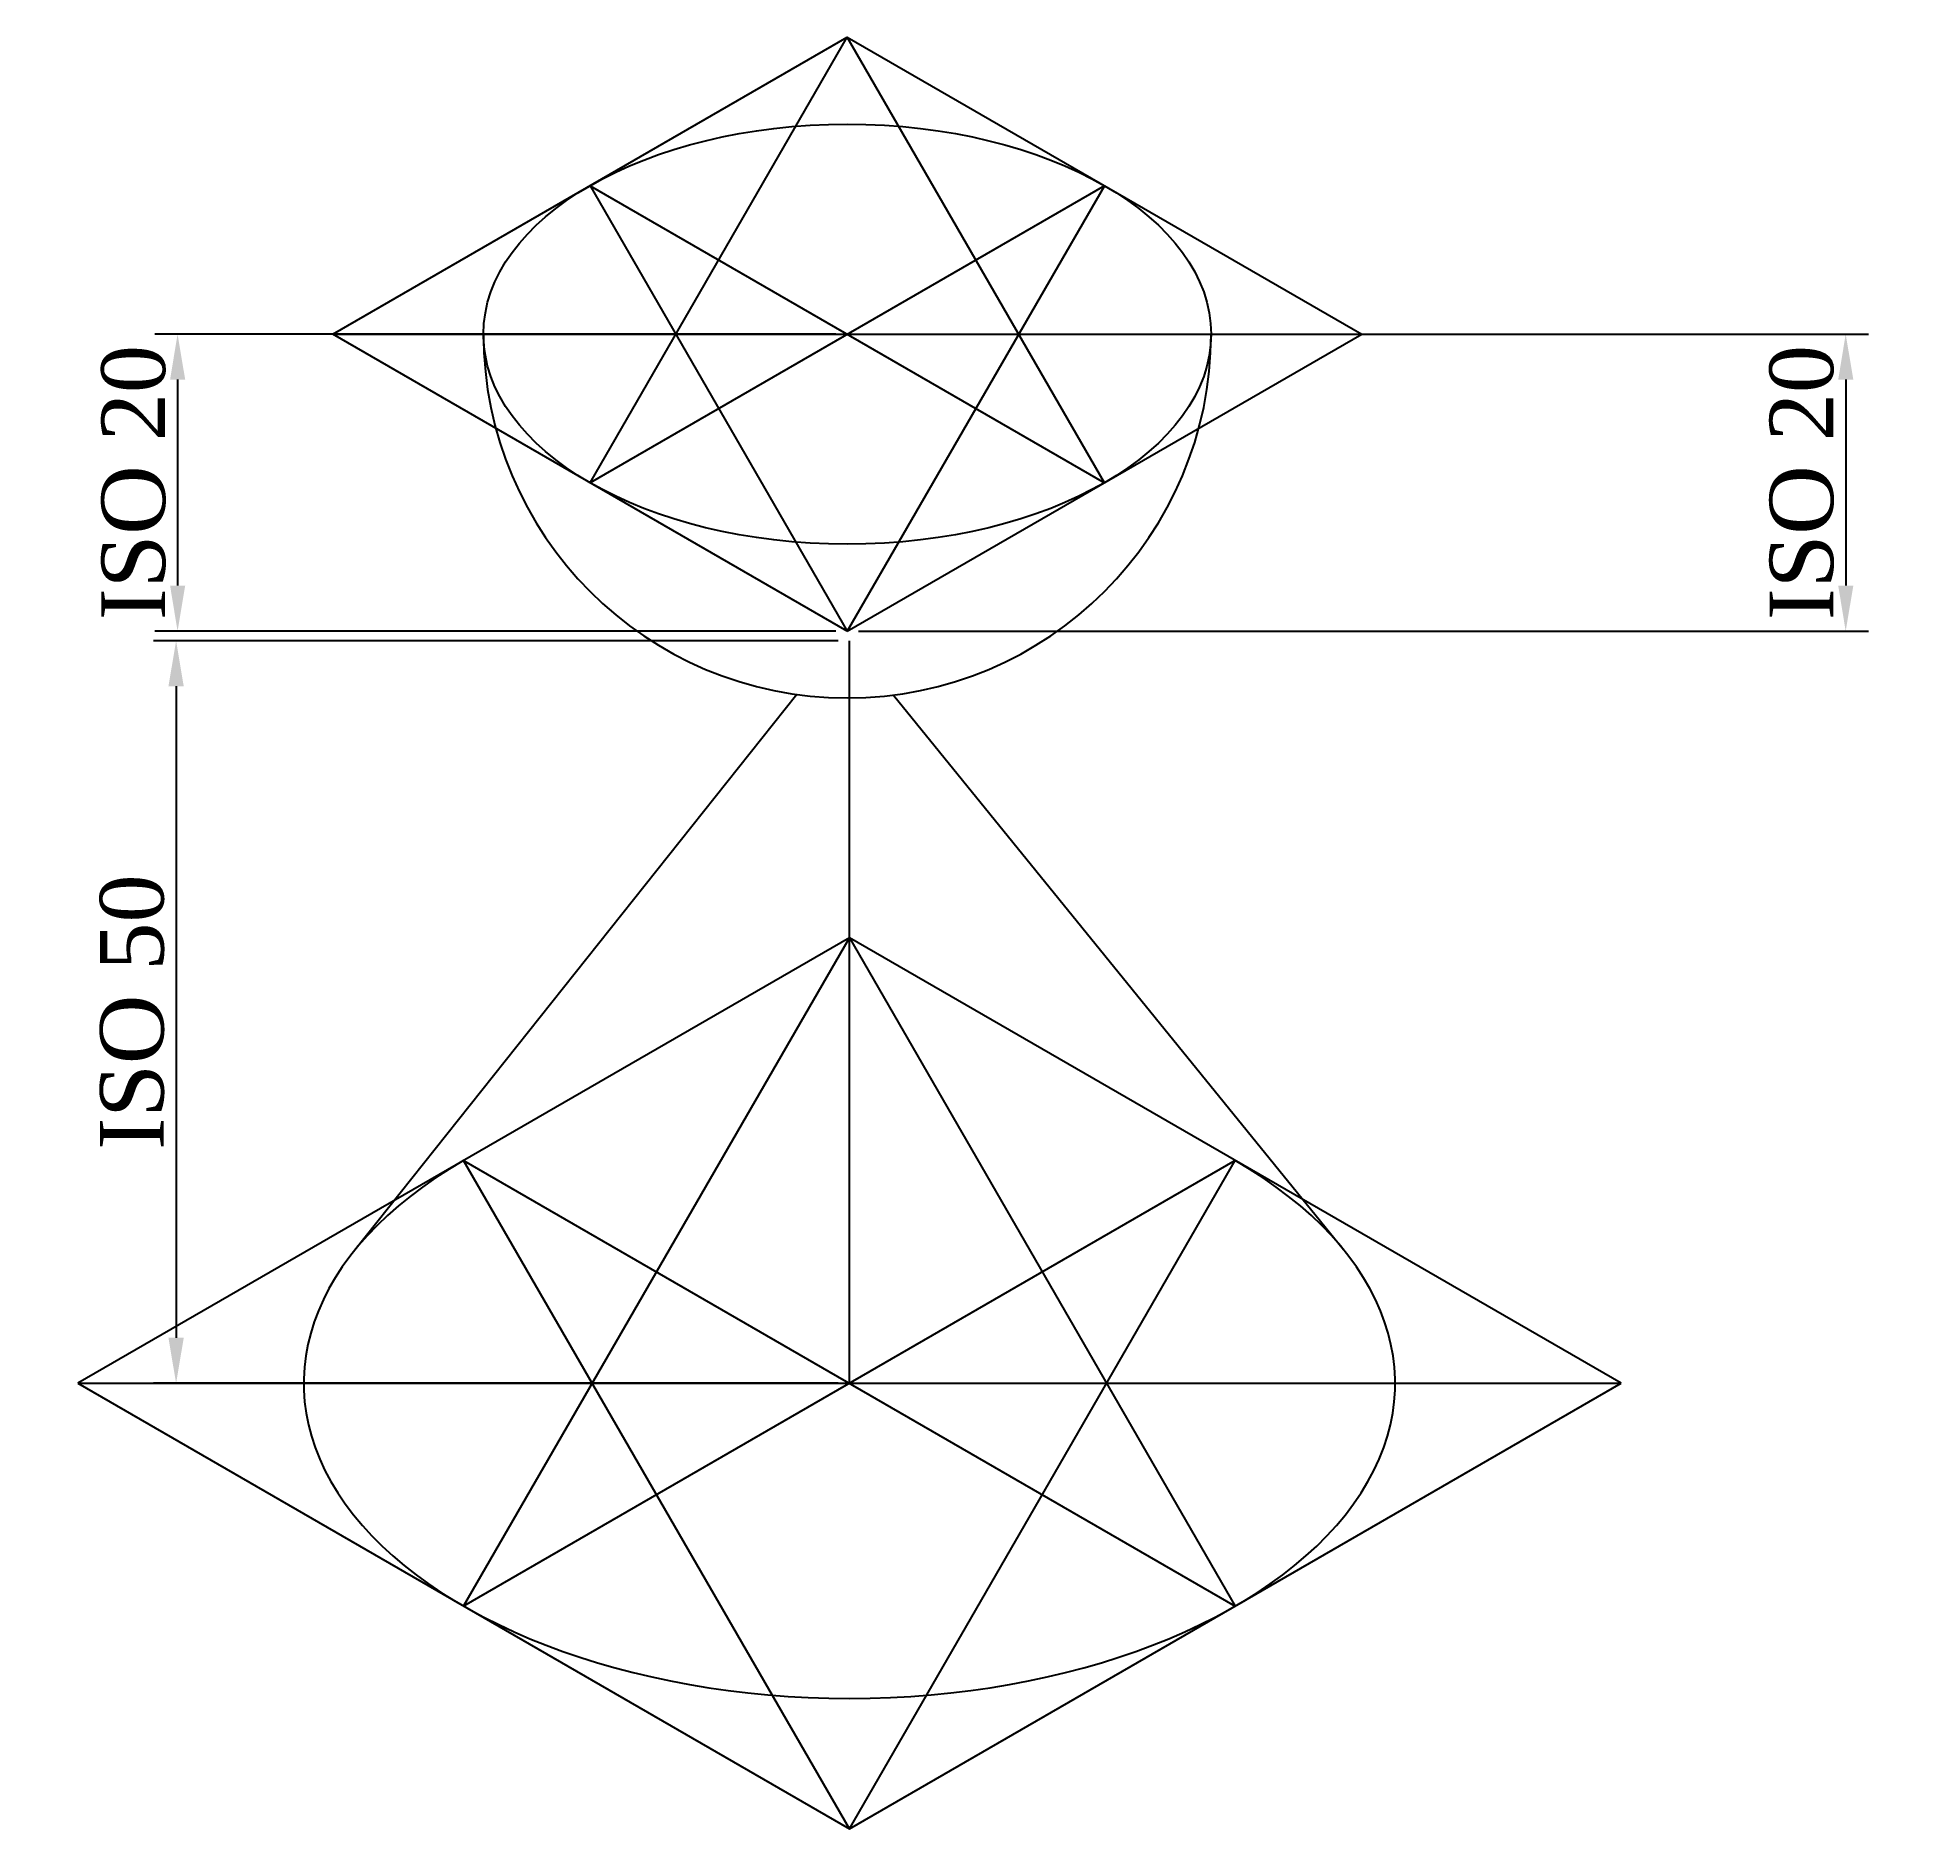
# Paper-space layout 'Layout1' of a CAD drawing. Header units: millimetres. Extents: x 80 to 182, y 50 to 148.
import ezdxf

# ---------------------------------------------------------------- set-up
doc = ezdxf.new("R2010")
doc.units = ezdxf.units.MM
doc.styles.get("Standard").update_dxf_attribs({"font": 'times.ttf', "height": 3.5})
doc.dimstyles.new('ISO-25', dxfattribs={"dimtxt": 3.5, "dimasz": 2.5, "dimexe": 1.25, "dimexo": 0.625, "dimtad": 1, "dimdsep": 46, "dimtxsty": 'Standard', "dimcen": 2.5, "dimadec": 0, "dimazin": 3, "dimtfac": 1, "dimtmove": 0, "dimatfit": 3, "dimfxl": 1, "dimarcsym": 0})

# ---------------------------------------------------------------- blocks, each defined once
blk = doc.blocks.new('*D1')
at = {"color": 0, "lineweight": -2, "transparency": 16777216}
for p, q in [((124.16, 132), (86.74, 132)), ((87.99, 129.5), (87.99, 118.18)), ((124.16, 115.68), (86.74, 115.68))]:
    blk.add_line(p, q, dxfattribs=at)
at = {"color": 0, "transparency": 16777216}
for points in [[(87.58, 129.5), (88.41, 129.5), (87.99, 132)], [(87.58, 118.18), (88.41, 118.18), (87.99, 115.68)]]:
    blk.add_solid(points, dxfattribs=at)
at = {"layer": 'Defpoints', "color": 0, "transparency": 16777216}
for p in [(124.78, 132), (87.99, 115.68), (124.78, 115.68)]:
    blk.add_point(p, dxfattribs=at)
at = {"color": 0, "transparency": 16777216, "insert": (85.58, 123.84), "char_height": 3.5, "attachment_point": 5, "rotation": 90}
blk.add_mtext('ISO 20', dxfattribs=at)
blk = doc.blocks.new('*D2')
at = {"color": 0, "lineweight": -2, "transparency": 16777216}
for p, q in [((125.41, 132), (180.89, 132)), ((179.64, 129.5), (179.64, 118.18)), ((125.41, 115.68), (180.89, 115.68))]:
    blk.add_line(p, q, dxfattribs=at)
at = {"color": 0, "transparency": 16777216}
for points in [[(179.23, 129.5), (180.06, 129.5), (179.64, 132)], [(179.23, 118.18), (180.06, 118.18), (179.64, 115.68)]]:
    blk.add_solid(points, dxfattribs=at)
at = {"layer": 'Defpoints', "color": 0, "transparency": 16777216}
for p in [(124.78, 132), (124.78, 115.68), (179.64, 115.68)]:
    blk.add_point(p, dxfattribs=at)
at = {"color": 0, "transparency": 16777216, "insert": (177.23, 123.84), "char_height": 3.5, "attachment_point": 5, "rotation": 90}
blk.add_mtext('ISO 20', dxfattribs=at)
blk = doc.blocks.new('*D3')
at = {"color": 0, "lineweight": -2, "transparency": 16777216}
for p, q in [((124.28, 115.15), (86.66, 115.15)), ((87.91, 112.65), (87.91, 76.85)), ((124.28, 74.35), (86.66, 74.35))]:
    blk.add_line(p, q, dxfattribs=at)
at = {"color": 0, "transparency": 16777216}
for points in [[(87.49, 112.65), (88.33, 112.65), (87.91, 115.15)], [(87.49, 76.85), (88.33, 76.85), (87.91, 74.35)]]:
    blk.add_solid(points, dxfattribs=at)
at = {"layer": 'Defpoints', "color": 0, "transparency": 16777216}
for p in [(124.9, 115.15), (87.91, 74.35), (124.9, 74.35)]:
    blk.add_point(p, dxfattribs=at)
at = {"color": 0, "transparency": 16777216, "insert": (85.5, 94.75), "char_height": 3.5, "attachment_point": 5, "rotation": 90}
blk.add_mtext('ISO 50', dxfattribs=at)

psp = doc.layouts.get("Layout1")

# ---------------------------------------------------------------- linework, layer by layer
for p, q in [((96.518, 131.997), (124.785, 148.317)), ((110.651, 123.837), (124.785, 148.317)), ((124.785, 148.317), (153.052, 131.997)), ((138.918, 123.837), (124.785, 148.317)), ((110.651, 140.157), (138.918, 123.837)), ((138.918, 140.157), (110.651, 123.837)), ((110.651, 140.157), (124.785, 115.677)), ((138.918, 140.157), (124.785, 115.677)), ((124.785, 115.677), (96.518, 131.997)), ((96.518, 131.997), (153.052, 131.997)), ((124.785, 115.677), (153.052, 131.997)), ((124.904, 74.35), (124.904, 115.15)), ((122.02, 112.201), (97.658, 81.575)), ((127.322, 112.17), (152.053, 81.694)), ((124.904, 98.83), (82.503, 74.35)), ((103.704, 62.11), (124.904, 98.83)), ((167.304, 74.35), (124.904, 98.83)), ((124.904, 98.83), (146.104, 62.11)), ((103.704, 86.59), (146.104, 62.11)), ((146.104, 86.59), (103.704, 62.11)), ((124.904, 49.87), (103.704, 86.59)), ((124.904, 49.87), (146.104, 86.59)), ((82.503, 74.35), (124.904, 49.87)), ((82.503, 74.35), (167.304, 74.35)), ((124.904, 49.87), (167.304, 74.35))]:
    psp.add_line(p, q)
psp.add_arc((124.785, 131.997), 19.988, 180, 0)
psp.add_ellipse((124.785, 131.997), major_axis=(-19.988, 0), ratio=0.5773503)
psp.add_ellipse((124.904, 74.35), major_axis=(-29.982, 0), ratio=0.5773503, start_param=5.4977871, end_param=10.2101761)

# ---------------------------------------------------------------- dimensions: what is measured, and where the dimension line sits
for base, p1, p2, text, picture, middle in [((87.994, 115.677), (124.785, 131.997), (124.785, 115.677), 'ISO 20', '*D1', (85.58, 123.837)), ((179.643, 115.677), (124.785, 131.997), (124.785, 115.677), 'ISO 20', '*D2', (177.229, 123.837)), ((87.912, 74.35), (124.904, 115.15), (124.904, 74.35), 'ISO 50', '*D3', (85.497, 94.75))]:
    dim = psp.add_linear_dim(base=base, p1=p1, p2=p2, angle=90, text=text, dimstyle='ISO-25')
    dim.commit()
    dim.dimension.update_dxf_attribs({"geometry": picture, "text_midpoint": middle})

doc.saveas('drawing.dxf')
